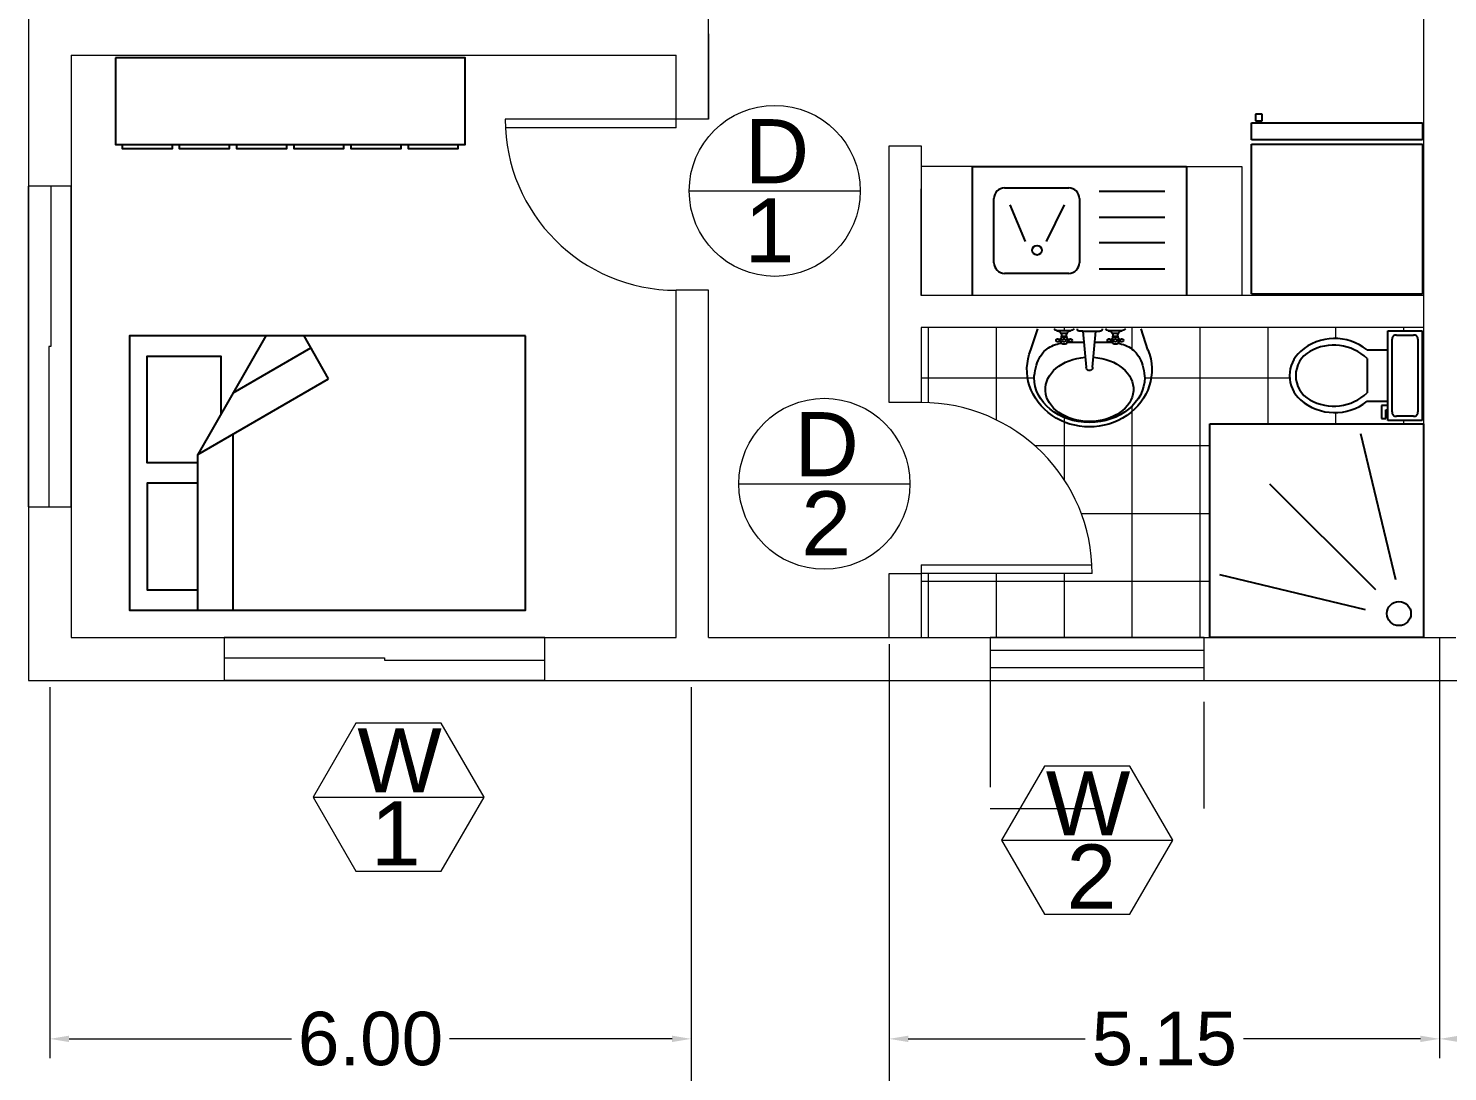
# Model space of a CAD drawing. Header units: millimetres. Extents: x 2391 to 3323, y 1596 to 2537.
# Drawn here: x 2850.97 to 2864.24, y 2466.06 to 2475.82 of the extents above; entities that cross this region are included whole.
import ezdxf

# ---------------------------------------------------------------- set-up
doc = ezdxf.new("R2010")
doc.units = ezdxf.units.MM
doc.linetypes.add('JIS_02_1.0', pattern=[2, 1, -1])
for name, color, linetype in [('BATH', 171, 'Continuous'), ('dimensions', 203, 'Continuous'), ('doors', 31, 'Continuous'), ('doors and windows schedule', 11, 'Continuous'), ('exterior wall', 140, 'Continuous'), ('furnitures', 40, 'Continuous'), ('interior wall', 191, 'Continuous'), ('windows', 241, 'Continuous')]:
    doc.layers.add(name, color=color, linetype=linetype)
doc.styles.get("Standard").update_dxf_attribs({"font": 'arial.ttf'})

msp = doc.modelspace()

# ---------------------------------------------------------------- linework, layer by layer
at = {"color": 0, "linetype": 'ByBlock'}
for p, q in [((2862.445, 2475.014), (2862.445, 2474.954)), ((2862.505, 2475.014), (2862.445, 2475.014)), ((2862.505, 2474.954), (2862.505, 2475.014)), ((2862.405, 2474.934), (2864.005, 2474.934)), ((2862.405, 2474.774), (2862.405, 2474.934)), ((2862.445, 2474.954), (2862.505, 2474.954)), ((2864.005, 2474.934), (2864.005, 2474.774)), ((2864.005, 2474.774), (2862.405, 2474.774)), ((2862.405, 2473.334), (2862.405, 2474.734)), ((2862.405, 2474.734), (2864.005, 2474.734)), ((2864.005, 2474.734), (2864.005, 2473.334)), ((2859.797, 2473.326), (2859.797, 2474.526)), ((2859.797, 2474.526), (2861.797, 2474.526)), ((2861.797, 2474.526), (2861.797, 2473.326)), ((2859.997, 2473.626), (2859.997, 2474.226)), ((2860.097, 2474.326), (2860.697, 2474.326)), ((2860.797, 2474.226), (2860.797, 2473.626)), ((2860.981, 2474.296), (2861.597, 2474.296)), ((2860.291, 2473.823), (2860.149, 2474.168)), ((2860.488, 2473.823), (2860.656, 2474.168)), ((2860.981, 2474.051), (2861.597, 2474.051)), ((2860.981, 2473.815), (2861.597, 2473.815)), ((2860.981, 2473.569), (2861.597, 2473.569)), ((2860.697, 2473.526), (2860.097, 2473.526)), ((2862.405, 2473.334), (2864.005, 2473.334)), ((2860.342, 2472.811), (2860.408, 2473.007)), ((2860.571, 2472.996), (2860.56, 2473.007)), ((2860.746, 2473.007), (2860.729, 2472.995)), ((2860.778, 2472.999), (2860.778, 2473.007)), ((2861.01, 2473.007), (2861.01, 2472.999)), ((2861.051, 2472.996), (2861.041, 2473.007)), ((2861.227, 2473.007), (2861.209, 2472.995)), ((2861.438, 2472.811), (2861.373, 2473.007)), ((2860.581, 2472.99), (2860.571, 2472.996)), ((2860.578, 2472.899), (2860.58, 2472.907)), ((2860.58, 2472.892), (2860.578, 2472.899)), ((2860.58, 2472.907), (2860.585, 2472.912)), ((2860.585, 2472.886), (2860.58, 2472.892)), ((2860.593, 2472.989), (2860.581, 2472.99)), ((2860.585, 2472.989), (2860.598, 2472.987)), ((2860.585, 2472.912), (2860.593, 2472.914)), ((2860.593, 2472.884), (2860.585, 2472.886)), ((2860.588, 2472.865), (2860.605, 2472.869)), ((2860.713, 2472.989), (2860.593, 2472.989)), ((2860.593, 2472.914), (2860.6, 2472.912)), ((2860.6, 2472.886), (2860.593, 2472.884)), ((2860.598, 2472.987), (2860.609, 2472.981)), ((2860.6, 2472.912), (2860.606, 2472.907)), ((2860.606, 2472.892), (2860.6, 2472.886)), ((2860.605, 2472.869), (2860.621, 2472.873)), ((2860.623, 2472.907), (2860.606, 2472.907)), ((2860.606, 2472.907), (2860.608, 2472.899)), ((2860.608, 2472.899), (2860.606, 2472.892)), ((2860.606, 2472.892), (2860.623, 2472.892)), ((2860.609, 2472.981), (2860.619, 2472.972)), ((2860.619, 2472.972), (2860.626, 2472.962)), ((2860.621, 2472.873), (2860.628, 2472.874)), ((2860.623, 2472.967), (2860.683, 2472.967)), ((2860.623, 2472.899), (2860.625, 2472.915)), ((2860.625, 2472.884), (2860.623, 2472.899)), ((2860.625, 2472.915), (2860.63, 2472.929)), ((2860.63, 2472.869), (2860.625, 2472.884)), ((2860.626, 2472.962), (2860.629, 2472.95)), ((2860.629, 2472.95), (2860.63, 2472.937)), ((2860.63, 2472.937), (2860.675, 2472.937)), ((2860.63, 2472.929), (2860.63, 2472.937)), ((2860.675, 2472.929), (2860.63, 2472.929)), ((2860.641, 2472.864), (2860.63, 2472.869)), ((2860.638, 2472.899), (2860.64, 2472.907)), ((2860.64, 2472.892), (2860.638, 2472.899)), ((2860.64, 2472.907), (2860.645, 2472.912)), ((2860.645, 2472.886), (2860.64, 2472.892)), ((2860.645, 2472.912), (2860.653, 2472.914)), ((2860.653, 2472.884), (2860.645, 2472.886)), ((2860.653, 2472.914), (2860.66, 2472.912)), ((2860.66, 2472.886), (2860.653, 2472.884)), ((2860.66, 2472.912), (2860.666, 2472.907)), ((2860.666, 2472.892), (2860.66, 2472.886)), ((2860.675, 2472.869), (2860.665, 2472.864)), ((2860.666, 2472.907), (2860.668, 2472.899)), ((2860.668, 2472.899), (2860.666, 2472.892)), ((2860.675, 2472.937), (2860.676, 2472.951)), ((2860.675, 2472.937), (2860.675, 2472.929)), ((2860.675, 2472.929), (2860.681, 2472.915)), ((2860.681, 2472.884), (2860.675, 2472.869)), ((2860.676, 2472.951), (2860.681, 2472.964)), ((2860.68, 2472.881), (2860.698, 2472.882)), ((2860.681, 2472.964), (2860.689, 2472.975)), ((2860.681, 2472.915), (2860.683, 2472.899)), ((2860.683, 2472.899), (2860.681, 2472.884)), ((2860.682, 2472.907), (2860.7, 2472.907)), ((2860.682, 2472.892), (2860.7, 2472.892)), ((2860.689, 2472.975), (2860.7, 2472.984)), ((2860.698, 2472.899), (2860.7, 2472.907)), ((2860.7, 2472.892), (2860.698, 2472.899)), ((2860.698, 2472.882), (2860.713, 2472.882)), ((2860.7, 2472.984), (2860.713, 2472.989)), ((2860.7, 2472.907), (2860.705, 2472.912)), ((2860.705, 2472.886), (2860.7, 2472.892)), ((2860.705, 2472.912), (2860.713, 2472.914)), ((2860.713, 2472.884), (2860.705, 2472.886)), ((2860.729, 2472.995), (2860.713, 2472.989)), ((2860.713, 2472.914), (2860.72, 2472.912)), ((2860.72, 2472.886), (2860.713, 2472.884)), ((2860.713, 2472.882), (2860.728, 2472.882)), ((2860.72, 2472.912), (2860.726, 2472.907)), ((2860.726, 2472.892), (2860.72, 2472.886)), ((2860.726, 2472.907), (2860.728, 2472.899)), ((2860.728, 2472.899), (2860.726, 2472.892)), ((2860.728, 2472.882), (2860.743, 2472.882)), ((2860.743, 2472.882), (2860.758, 2472.882)), ((2860.758, 2472.882), (2860.774, 2472.882)), ((2860.758, 2472.882), (2860.758, 2472.882)), ((2860.774, 2472.882), (2860.79, 2472.882)), ((2860.78, 2472.992), (2860.778, 2472.999)), ((2860.786, 2472.987), (2860.78, 2472.992)), ((2860.793, 2472.984), (2860.786, 2472.987)), ((2860.79, 2472.882), (2860.806, 2472.882)), ((2860.8, 2472.984), (2860.793, 2472.984)), ((2860.83, 2472.984), (2860.8, 2472.984)), ((2860.806, 2472.882), (2860.822, 2472.882)), ((2860.822, 2472.882), (2860.839, 2472.882)), ((2860.83, 2472.984), (2860.95, 2472.984)), ((2860.83, 2472.984), (2860.86, 2472.647)), ((2860.92, 2472.647), (2860.95, 2472.984)), ((2860.941, 2472.883), (2860.96, 2472.883)), ((2860.95, 2472.984), (2860.988, 2472.984)), ((2860.96, 2472.883), (2860.975, 2472.883)), ((2860.975, 2472.883), (2860.99, 2472.883)), ((2860.995, 2472.985), (2860.988, 2472.984)), ((2860.99, 2472.883), (2861.005, 2472.883)), ((2861.002, 2472.987), (2860.995, 2472.985)), ((2861.007, 2472.993), (2861.002, 2472.987)), ((2861.005, 2472.883), (2861.021, 2472.883)), ((2861.005, 2472.883), (2861.005, 2472.883)), ((2861.01, 2472.999), (2861.007, 2472.993)), ((2861.021, 2472.883), (2861.037, 2472.883)), ((2861.037, 2472.883), (2861.053, 2472.882)), ((2861.061, 2472.99), (2861.051, 2472.996)), ((2861.053, 2472.882), (2861.07, 2472.882)), ((2861.058, 2472.899), (2861.06, 2472.907)), ((2861.06, 2472.892), (2861.058, 2472.899)), ((2861.06, 2472.907), (2861.065, 2472.912)), ((2861.065, 2472.886), (2861.06, 2472.892)), ((2861.073, 2472.989), (2861.061, 2472.99)), ((2861.065, 2472.989), (2861.078, 2472.987)), ((2861.065, 2472.912), (2861.073, 2472.914)), ((2861.073, 2472.884), (2861.065, 2472.886)), ((2861.07, 2472.882), (2861.087, 2472.881)), ((2861.193, 2472.989), (2861.073, 2472.989)), ((2861.073, 2472.914), (2861.08, 2472.912)), ((2861.08, 2472.886), (2861.073, 2472.884)), ((2861.078, 2472.987), (2861.089, 2472.981)), ((2861.08, 2472.912), (2861.086, 2472.907)), ((2861.086, 2472.892), (2861.08, 2472.886)), ((2861.086, 2472.907), (2861.088, 2472.899)), ((2861.103, 2472.907), (2861.086, 2472.907)), ((2861.088, 2472.899), (2861.086, 2472.892)), ((2861.086, 2472.892), (2861.103, 2472.892)), ((2861.087, 2472.881), (2861.104, 2472.88)), ((2861.089, 2472.981), (2861.099, 2472.972)), ((2861.099, 2472.972), (2861.106, 2472.962)), ((2861.103, 2472.967), (2861.163, 2472.967)), ((2861.103, 2472.899), (2861.105, 2472.915)), ((2861.105, 2472.884), (2861.103, 2472.899)), ((2861.104, 2472.88), (2861.106, 2472.88)), ((2861.105, 2472.915), (2861.11, 2472.929)), ((2861.11, 2472.869), (2861.105, 2472.884)), ((2861.106, 2472.962), (2861.11, 2472.95)), ((2861.11, 2472.95), (2861.11, 2472.937)), ((2861.11, 2472.937), (2861.155, 2472.937)), ((2861.11, 2472.929), (2861.11, 2472.937)), ((2861.155, 2472.929), (2861.11, 2472.929)), ((2861.121, 2472.864), (2861.11, 2472.869)), ((2861.118, 2472.899), (2861.12, 2472.907)), ((2861.12, 2472.892), (2861.118, 2472.899)), ((2861.12, 2472.907), (2861.125, 2472.912)), ((2861.125, 2472.886), (2861.12, 2472.892)), ((2861.125, 2472.912), (2861.133, 2472.914)), ((2861.133, 2472.884), (2861.125, 2472.886)), ((2861.133, 2472.914), (2861.14, 2472.912)), ((2861.14, 2472.886), (2861.133, 2472.884)), ((2861.14, 2472.912), (2861.146, 2472.907)), ((2861.146, 2472.892), (2861.14, 2472.886)), ((2861.155, 2472.869), (2861.145, 2472.864)), ((2861.146, 2472.907), (2861.148, 2472.899)), ((2861.148, 2472.899), (2861.146, 2472.892)), ((2861.155, 2472.937), (2861.156, 2472.951)), ((2861.155, 2472.937), (2861.155, 2472.929)), ((2861.155, 2472.929), (2861.161, 2472.915)), ((2861.161, 2472.884), (2861.155, 2472.869)), ((2861.156, 2472.951), (2861.161, 2472.964)), ((2861.157, 2472.873), (2861.174, 2472.869)), ((2861.161, 2472.964), (2861.169, 2472.975)), ((2861.161, 2472.915), (2861.163, 2472.899)), ((2861.163, 2472.899), (2861.161, 2472.884)), ((2861.162, 2472.907), (2861.18, 2472.907)), ((2861.162, 2472.892), (2861.18, 2472.892)), ((2861.169, 2472.975), (2861.18, 2472.984)), ((2861.174, 2472.869), (2861.191, 2472.865)), ((2861.178, 2472.899), (2861.18, 2472.907)), ((2861.18, 2472.892), (2861.178, 2472.899)), ((2861.18, 2472.984), (2861.193, 2472.989)), ((2861.18, 2472.907), (2861.185, 2472.912)), ((2861.185, 2472.886), (2861.18, 2472.892)), ((2861.185, 2472.912), (2861.193, 2472.914)), ((2861.193, 2472.884), (2861.185, 2472.886)), ((2861.209, 2472.995), (2861.193, 2472.989)), ((2861.193, 2472.914), (2861.2, 2472.912)), ((2861.2, 2472.886), (2861.193, 2472.884)), ((2861.2, 2472.912), (2861.206, 2472.907)), ((2861.206, 2472.892), (2861.2, 2472.886)), ((2861.206, 2472.907), (2861.208, 2472.899)), ((2861.208, 2472.899), (2861.206, 2472.892)), ((2863.682, 2472.149), (2863.682, 2472.989)), ((2863.682, 2472.989), (2864.002, 2472.989)), ((2863.722, 2472.229), (2863.722, 2472.909)), ((2863.762, 2472.949), (2863.922, 2472.949)), ((2863.962, 2472.909), (2863.962, 2472.229)), ((2864.002, 2472.989), (2864.002, 2472.149)), ((2860.42, 2472.731), (2860.43, 2472.749)), ((2860.43, 2472.749), (2860.441, 2472.765)), ((2860.441, 2472.765), (2860.453, 2472.781)), ((2860.453, 2472.781), (2860.465, 2472.795)), ((2860.465, 2472.795), (2860.479, 2472.807)), ((2860.479, 2472.807), (2860.493, 2472.818)), ((2860.493, 2472.818), (2860.507, 2472.829)), ((2860.507, 2472.829), (2860.523, 2472.838)), ((2860.507, 2472.829), (2860.507, 2472.829)), ((2860.523, 2472.838), (2860.539, 2472.846)), ((2860.539, 2472.846), (2860.555, 2472.853)), ((2860.555, 2472.853), (2860.572, 2472.859)), ((2860.572, 2472.859), (2860.588, 2472.865)), ((2860.653, 2472.862), (2860.641, 2472.864)), ((2860.665, 2472.864), (2860.653, 2472.862)), ((2861.133, 2472.862), (2861.121, 2472.864)), ((2861.145, 2472.864), (2861.133, 2472.862)), ((2861.191, 2472.865), (2861.208, 2472.859)), ((2861.208, 2472.859), (2861.225, 2472.853)), ((2861.225, 2472.853), (2861.242, 2472.846)), ((2861.242, 2472.846), (2861.258, 2472.838)), ((2861.258, 2472.838), (2861.273, 2472.829)), ((2861.273, 2472.829), (2861.288, 2472.818)), ((2861.273, 2472.829), (2861.273, 2472.829)), ((2861.288, 2472.818), (2861.302, 2472.807)), ((2861.302, 2472.807), (2861.315, 2472.795)), ((2861.315, 2472.795), (2861.328, 2472.781)), ((2861.328, 2472.781), (2861.34, 2472.765)), ((2861.34, 2472.765), (2861.351, 2472.749)), ((2861.351, 2472.749), (2861.361, 2472.731)), ((2863.488, 2472.809), (2863.682, 2472.809)), ((2860.378, 2472.591), (2860.382, 2472.617)), ((2860.382, 2472.617), (2860.388, 2472.642)), ((2860.388, 2472.642), (2860.394, 2472.667)), ((2860.394, 2472.667), (2860.402, 2472.689)), ((2860.402, 2472.689), (2860.41, 2472.711)), ((2860.41, 2472.711), (2860.42, 2472.731)), ((2860.41, 2472.711), (2860.41, 2472.711)), ((2860.862, 2472.637), (2860.86, 2472.647)), ((2860.866, 2472.629), (2860.862, 2472.637)), ((2860.873, 2472.622), (2860.866, 2472.629)), ((2860.881, 2472.618), (2860.873, 2472.622)), ((2860.89, 2472.617), (2860.881, 2472.618)), ((2860.9, 2472.618), (2860.89, 2472.617)), ((2860.908, 2472.622), (2860.9, 2472.618)), ((2860.915, 2472.629), (2860.908, 2472.622)), ((2860.919, 2472.637), (2860.915, 2472.629)), ((2860.92, 2472.647), (2860.919, 2472.637)), ((2861.361, 2472.731), (2861.37, 2472.711)), ((2861.37, 2472.711), (2861.379, 2472.689)), ((2861.37, 2472.711), (2861.37, 2472.711)), ((2861.379, 2472.689), (2861.386, 2472.667)), ((2861.386, 2472.667), (2861.393, 2472.642)), ((2861.393, 2472.642), (2861.398, 2472.617)), ((2861.398, 2472.617), (2861.403, 2472.591)), ((2863.488, 2472.729), (2863.488, 2472.409)), ((2860.373, 2472.552), (2860.374, 2472.565)), ((2860.374, 2472.565), (2860.378, 2472.591)), ((2861.403, 2472.591), (2861.406, 2472.565)), ((2861.406, 2472.565), (2861.407, 2472.552)), ((2863.488, 2472.329), (2863.682, 2472.329)), ((2863.682, 2472.289), (2863.622, 2472.289)), ((2863.622, 2472.289), (2863.622, 2472.169)), ((2863.662, 2472.249), (2863.682, 2472.249)), ((2863.662, 2472.169), (2863.662, 2472.249)), ((2862.016, 2472.118), (2864.016, 2472.118)), ((2862.016, 2470.118), (2862.016, 2472.118)), ((2863.622, 2472.169), (2863.662, 2472.169)), ((2864.002, 2472.149), (2863.682, 2472.149)), ((2863.922, 2472.189), (2863.762, 2472.189)), ((2864.016, 2472.118), (2864.016, 2470.118)), ((2863.757, 2470.66), (2863.429, 2472.024)), ((2862.576, 2471.557), (2863.566, 2470.567)), ((2863.473, 2470.377), (2862.11, 2470.705)), ((2864.016, 2470.118), (2862.016, 2470.118))]:
    msp.add_line(p, q, dxfattribs=at)
at = {"linetype": 'Continuous'}
for p, q in [((2853.188, 2472.94), (2852.549, 2471.832)), ((2853.774, 2472.54), (2853.544, 2472.94)), ((2852.881, 2472.408), (2853.608, 2472.828)), ((2852.549, 2471.832), (2853.774, 2472.54)), ((2852.881, 2470.375), (2852.881, 2472.024)), ((2852.549, 2470.375), (2852.549, 2471.832))]:
    msp.add_line(p, q, dxfattribs=at)
for points in [[(2851.78, 2475.543), (2851.78, 2474.733), (2855.05, 2474.733), (2855.05, 2475.543)], [(2855.615, 2472.94), (2851.91, 2472.94), (2851.91, 2470.375), (2855.615, 2470.375)]]:
    msp.add_lwpolyline(points, close=True, dxfattribs=at)
for points in [[(2851.843, 2474.733), (2851.843, 2474.693), (2852.313, 2474.693), (2852.313, 2474.733)], [(2852.377, 2474.733), (2852.377, 2474.693), (2852.848, 2474.693), (2852.848, 2474.733)], [(2852.912, 2474.733), (2852.912, 2474.693), (2853.382, 2474.693), (2853.382, 2474.733)], [(2853.447, 2474.733), (2853.447, 2474.693), (2853.917, 2474.693), (2853.917, 2474.733)], [(2853.982, 2474.733), (2853.982, 2474.693), (2854.452, 2474.693), (2854.452, 2474.733)], [(2854.517, 2474.733), (2854.517, 2474.693), (2854.987, 2474.693), (2854.987, 2474.733)], [(2852.549, 2471.752), (2852.077, 2471.752), (2852.077, 2472.75), (2852.765, 2472.75), (2852.765, 2472.208)], [(2852.549, 2471.562), (2852.077, 2471.562), (2852.077, 2470.565), (2852.549, 2470.565)]]:
    msp.add_lwpolyline(points, dxfattribs=at)
at = {"color": 0, "linetype": 'ByBlock'}
for centre, radius in [((2860.4, 2473.742), 0.0446), ((2863.785, 2470.343), 0.113)]:
    msp.add_circle(centre, radius, dxfattribs=at)
for centre, radius, start, end in [((2860.097, 2474.226), 0.1, 90, 180), ((2860.697, 2474.226), 0.1, 360, 90), ((2860.097, 2473.626), 0.1, 180, 270), ((2860.697, 2473.626), 0.1, 270, 0), ((2863.184, 2472.429), 0.487, 51.4693, 131.0791), ((2863.757, 2472.914), 0.0354, 81.8699, 188.1301), ((2863.927, 2472.914), 0.0354, 351.8699, 98.1301), ((2863.062, 2472.569), 0.3, 131.0791, 228.9211), ((2863.08, 2472.569), 0.26, 119.5767, 240.4235), ((2863.175, 2472.401), 0.453, 46.3679, 119.5767), ((2863.184, 2472.71), 0.487, 228.9211, 308.5309), ((2863.175, 2472.737), 0.453, 240.4235, 313.6323), ((2863.757, 2472.224), 0.0354, 171.8699, 278.1301), ((2863.927, 2472.224), 0.0354, 261.8699, 8.1301)]:
    msp.add_arc(centre, radius, start, end, dxfattribs=at)
at = {"color": 0, "linetype": 'ByBlock', "extrusion": (0, 0, -1)}
for centre, major_axis, ratio, start_param, end_param in [((2860.89, 2472.625), (-0.584, 0), 0.916316, 2.786438, 6.63834), ((2860.89, 2472.441), (-0.412, 0), 0.730435, 1.664123, 7.760732), ((2860.89, 2472.552), (-0.517, 0), 0.815274, 3.141593, 6.283185)]:
    msp.add_ellipse(centre, major_axis=major_axis, ratio=ratio, start_param=start_param, end_param=end_param, dxfattribs=at)
at = {"layer": 'BATH', "linetype": 'Continuous', "lineweight": 13}
for p, q in [((2859.386, 2472.316), (2859.386, 2473.018)), ((2860.021, 2472.154), (2860.021, 2473.018)), ((2860.656, 2472.989), (2860.656, 2473.018)), ((2861.291, 2472.816), (2861.291, 2473.018)), ((2861.926, 2470.118), (2861.926, 2473.018)), ((2862.561, 2472.118), (2862.561, 2473.018)), ((2863.196, 2472.915), (2863.196, 2473.018)), ((2863.831, 2472.989), (2863.831, 2473.018)), ((2860.656, 2472.861), (2860.656, 2472.862)), ((2859.316, 2472.55), (2860.373, 2472.55)), ((2861.407, 2472.55), (2862.762, 2472.55)), ((2864.002, 2472.55), (2864.016, 2472.55)), ((2861.291, 2470.118), (2861.291, 2472.286)), ((2863.196, 2472.118), (2863.196, 2472.224)), ((2860.656, 2471.591), (2860.656, 2472.176)), ((2863.831, 2472.118), (2863.831, 2472.149)), ((2860.377, 2471.915), (2862.016, 2471.915)), ((2860.814, 2471.28), (2862.016, 2471.28)), ((2859.316, 2470.645), (2862.016, 2470.645)), ((2859.386, 2470.118), (2859.386, 2470.718)), ((2860.021, 2470.118), (2860.021, 2470.718)), ((2860.656, 2470.118), (2860.656, 2470.718))]:
    msp.add_line(p, q, dxfattribs=at)
at = {"layer": 'dimensions', "lineweight": 13}
for p, q in [((2864.016, 2470.118), (2864.316, 2470.118)), ((2864.166, 2470.118), (2864.166, 2469.526)), ((2859.016, 2470.056), (2859.016, 2466.184)), ((2864.166, 2470.056), (2864.166, 2466.184)), ((2851.166, 2469.656), (2851.166, 2466.184)), ((2857.166, 2469.656), (2857.166, 2464.369)), ((2857.166, 2469.656), (2857.166, 2466.184)), ((2859.016, 2469.656), (2859.016, 2464.369)), ((2864.166, 2469.656), (2864.166, 2466.184)), ((2851.346, 2466.364), (2853.426, 2466.364)), ((2856.986, 2466.364), (2854.905, 2466.364)), ((2859.196, 2466.364), (2860.849, 2466.364)), ((2863.986, 2466.364), (2862.332, 2466.364))]:
    msp.add_line(p, q, dxfattribs=at)
at = {"layer": 'dimensions'}
for points in [[(2851.346, 2466.394), (2851.346, 2466.334), (2851.166, 2466.364)], [(2856.986, 2466.394), (2856.986, 2466.334), (2857.166, 2466.364)], [(2859.196, 2466.394), (2859.196, 2466.334), (2859.016, 2466.364)], [(2863.986, 2466.394), (2863.986, 2466.334), (2864.166, 2466.364)], [(2864.346, 2466.394), (2864.346, 2466.334), (2864.166, 2466.364)]]:
    msp.add_solid(points, dxfattribs=at)
at = {"layer": 'doors', "lineweight": 13}
for p, q in [((2857.026, 2474.968), (2855.426, 2474.968)), ((2857.026, 2474.888), (2855.428, 2474.888)), ((2857.026, 2474.888), (2857.026, 2474.968)), ((2859.316, 2470.798), (2860.914, 2470.798)), ((2859.316, 2470.798), (2859.316, 2470.718)), ((2860.916, 2470.718), (2859.316, 2470.718))]:
    msp.add_line(p, q, dxfattribs=at)
for centre, start, end in [((2857.026, 2474.968), 180, 270), ((2859.316, 2470.718), 0, 90)]:
    msp.add_arc(centre, 1.6, start, end, dxfattribs=at)
at = {"layer": 'doors and windows schedule', "lineweight": 13}
for p, q in [((2857.147, 2474.298), (2858.747, 2474.298)), ((2857.611, 2471.557), (2859.211, 2471.557)), ((2854.028, 2469.319), (2853.628, 2468.626)), ((2854.828, 2469.319), (2854.028, 2469.319)), ((2855.228, 2468.626), (2854.828, 2469.319)), ((2860.469, 2468.916), (2860.069, 2468.223)), ((2861.269, 2468.916), (2860.469, 2468.916)), ((2861.669, 2468.223), (2861.269, 2468.916)), ((2853.628, 2468.626), (2855.228, 2468.626)), ((2853.628, 2468.626), (2854.028, 2467.933)), ((2854.828, 2467.933), (2855.228, 2468.626)), ((2860.069, 2468.223), (2861.669, 2468.223)), ((2860.069, 2468.223), (2860.469, 2467.53)), ((2861.269, 2467.53), (2861.669, 2468.223)), ((2854.028, 2467.933), (2854.828, 2467.933)), ((2860.469, 2467.53), (2861.269, 2467.53))]:
    msp.add_line(p, q, dxfattribs=at)
for centre in [(2857.947, 2474.298), (2858.411, 2471.557)]:
    msp.add_circle(centre, 0.8, dxfattribs=at)
at = {"layer": 'exterior wall', "lineweight": 13}
for p, q in [((2850.966, 2499.718), (2850.966, 2469.718)), ((2851.366, 2475.568), (2851.366, 2470.118)), ((2851.366, 2470.118), (2857.026, 2470.118)), ((2857.326, 2470.118), (2864.016, 2470.118)), ((2850.966, 2469.718), (2891.366, 2469.718))]:
    msp.add_line(p, q, dxfattribs=at)
at = {"layer": 'furnitures', "lineweight": 13}
for p, q in [((2859.797, 2474.526), (2859.316, 2474.526)), ((2861.797, 2474.526), (2862.316, 2474.526)), ((2862.316, 2474.526), (2862.316, 2473.318))]:
    msp.add_line(p, q, dxfattribs=at)
at = {"layer": 'interior wall', "lineweight": 13}
for p, q in [((2864.016, 2481.418), (2864.016, 2470.118)), ((2857.326, 2474.968), (2857.326, 2476.568)), ((2857.326, 2475.768), (2857.326, 2476.568)), ((2857.326, 2475.768), (2857.326, 2474.968)), ((2851.366, 2475.568), (2857.026, 2475.568)), ((2857.026, 2474.968), (2857.026, 2475.568)), ((2857.326, 2474.968), (2857.026, 2474.968)), ((2859.016, 2472.318), (2859.016, 2474.718)), ((2859.016, 2474.718), (2859.316, 2474.718)), ((2859.316, 2474.718), (2859.316, 2473.318)), ((2859.316, 2473.318), (2859.316, 2474.318)), ((2857.026, 2470.118), (2857.026, 2473.368)), ((2857.326, 2473.368), (2857.026, 2473.368)), ((2857.326, 2470.118), (2857.326, 2473.368)), ((2864.016, 2473.318), (2859.316, 2473.318)), ((2864.016, 2473.018), (2859.316, 2473.018)), ((2859.316, 2473.018), (2859.316, 2472.318)), ((2859.316, 2472.318), (2859.016, 2472.318)), ((2859.016, 2470.118), (2859.016, 2470.718)), ((2859.016, 2470.718), (2859.316, 2470.718)), ((2859.316, 2470.718), (2859.316, 2470.118))]:
    msp.add_line(p, q, dxfattribs=at)
at = {"layer": 'windows', "lineweight": 13}
for p, q in [((2851.366, 2474.343), (2850.966, 2474.343)), ((2850.966, 2471.343), (2850.966, 2474.343)), ((2851.176, 2474.343), (2851.176, 2472.843)), ((2851.366, 2471.343), (2851.366, 2474.343)), ((2851.176, 2472.843), (2851.156, 2472.843)), ((2851.156, 2472.843), (2851.156, 2471.343)), ((2850.966, 2471.343), (2851.366, 2471.343)), ((2855.796, 2470.118), (2852.796, 2470.118)), ((2852.796, 2470.118), (2852.796, 2469.718)), ((2855.796, 2469.718), (2855.796, 2470.118)), ((2861.962, 2470.118), (2859.962, 2470.118)), ((2859.962, 2470.118), (2859.962, 2469.718)), ((2861.962, 2469.718), (2861.962, 2470.118)), ((2861.962, 2469.998), (2859.962, 2469.998)), ((2852.796, 2469.928), (2854.296, 2469.928)), ((2854.296, 2469.928), (2854.296, 2469.908)), ((2854.296, 2469.908), (2855.796, 2469.908)), ((2859.962, 2469.838), (2861.962, 2469.838)), ((2855.796, 2469.718), (2852.796, 2469.718)), ((2859.962, 2469.718), (2861.962, 2469.718))]:
    msp.add_line(p, q, dxfattribs=at)
at = {"layer": 'windows', "linetype": 'JIS_02_1.0', "lineweight": 13}
for p, q in [((2859.962, 2469.718), (2859.962, 2468.518)), ((2861.962, 2468.518), (2861.962, 2469.718)), ((2859.962, 2468.518), (2861.962, 2468.518))]:
    msp.add_line(p, q, dxfattribs=at)

# ---------------------------------------------------------------- texts
at = {"layer": 'dimensions', "lineweight": 13, "char_height": 0.5, "attachment_point": 5}
for s, insert in [('\\A1;6.00', (2854.166, 2466.364)), ('\\A1;5.15', (2861.591, 2466.364))]:
    msp.add_mtext(s, dxfattribs=dict(at, insert=insert))
at = {"layer": 'doors and windows schedule'}
for s, p in [('D', (2857.664, 2474.369)), ('1', (2857.664, 2473.628)), ('D', (2858.129, 2471.628)), ('2', (2858.195, 2470.887)), ('W', (2854.042, 2468.67)), ('W', (2860.482, 2468.267)), ('1', (2854.169, 2467.986)), ('2', (2860.676, 2467.583))]:
    msp.add_text(s, height=0.6, dxfattribs=at).set_placement(p)

doc.saveas('drawing.dxf')
